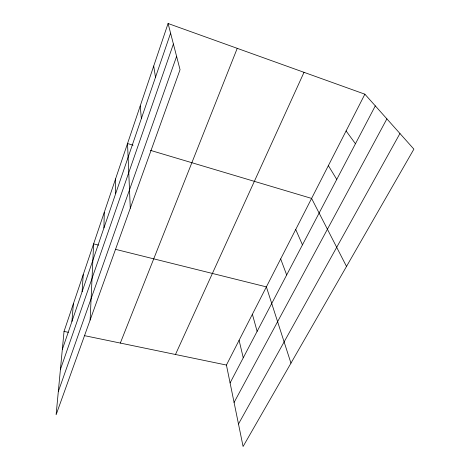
<?xml version="1.0" encoding="UTF-8"?>
<svg xmlns="http://www.w3.org/2000/svg" width="470" height="470" viewBox="0 0 470 470"><rect width="100%" height="100%" fill="white"/><g stroke="black" fill="none" stroke-linecap="round" stroke-linejoin="round"><path stroke-width="0.7" d="M103.929 227.95L104.281 212.311M90.128 320.052L93.612 243.883L98.571 245.117M82.097 291.723L83.213 274.656M71.928 321.433L73.367 303.79M168.084 23.5L64.032 331.415L56.112 414.752L180.051 69.689L168.084 23.5L364.879 94.188L413.888 149.137L243.084 446.5L226.428 365.049L364.879 94.188M62.31 349.545L170.592 33.17M60.419 369.449L173.401 44.021M58.315 391.551L176.603 56.377M120.32 343.071L237.238 48.34M175.469 354.492L304.014 72.327M230.083 382.933L375.301 105.873M234.078 402.449L386.886 118.869M238.484 424.011L399.952 133.515M64.032 331.415L68.303 332.302M84.694 335.692L226.428 365.049M115.579 249.347L266.378 286.882L290.959 363.146M133.081 145.183L127.523 143.526L130.29 208.228M150.447 150.359L311.598 198.416L346.507 266.437M346.09 130.936L355.449 143.75M328.36 165.622L336.755 179.417M295.724 229.472L302.451 244.864M280.672 258.923L286.676 274.956M252.39 314.26L257.119 331.35M239.089 340.28L243.254 357.799M153.708 66.041L155.494 77.274M140.219 105.973L141.364 118.558M115.567 178.911L115.655 193.675"/></g></svg>
